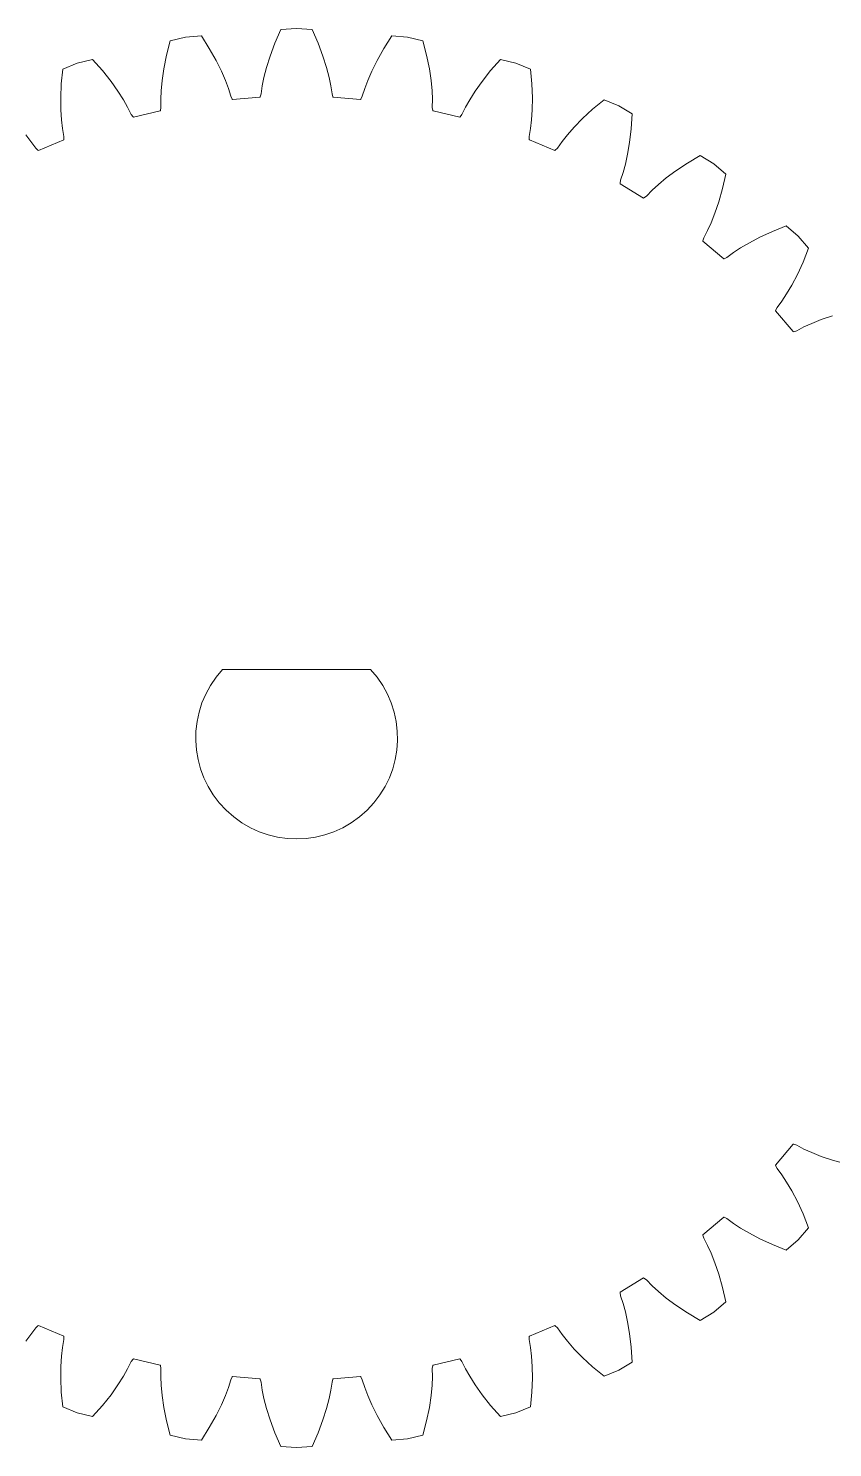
# Model space of a CAD drawing. Header units: inches. Extents: x -0.9 to 14.1, y -1.3 to 4.4.
# Drawn here: x 3.302 to 4.298, y -0.926 to 0.833 of the extents above; entities that cross this region are included whole.
import ezdxf

# ---------------------------------------------------------------- set-up
doc = ezdxf.new("R2010")
doc.units = ezdxf.units.IN
doc.header["$MEASUREMENT"] = 0

msp = doc.modelspace()

# ---------------------------------------------------------------- linework, layer by layer
at = {"color": 1, "lineweight": 5}
for p, q in [((3.6145, 0.8312), (3.6072, 0.8143)), ((3.6341, 0.8328), (3.6145, 0.8312)), ((3.6536, 0.8312), (3.6341, 0.8328)), ((3.6609, 0.8143), (3.6536, 0.8312)), ((3.4775, 0.8174), (3.4729, 0.7995)), ((3.4965, 0.8219), (3.4775, 0.8174)), ((3.5161, 0.8235), (3.4965, 0.8219)), ((3.5259, 0.8079), (3.5161, 0.8235)), ((3.6072, 0.8143), (3.6013, 0.7984)), ((3.6668, 0.7984), (3.6609, 0.8143)), ((3.7521, 0.8235), (3.7422, 0.8079)), ((3.7716, 0.8219), (3.7521, 0.8235)), ((3.7907, 0.8174), (3.7716, 0.8219)), ((3.7952, 0.7995), (3.7907, 0.8174)), ((3.3814, 0.7943), (3.3624, 0.7897)), ((3.3936, 0.7805), (3.3814, 0.7943)), ((3.4729, 0.7995), (3.4695, 0.7828)), ((3.5343, 0.7931), (3.5259, 0.8079)), ((3.5409, 0.7798), (3.5343, 0.7931)), ((3.6013, 0.7984), (3.5969, 0.7842)), ((3.6713, 0.7842), (3.6668, 0.7984)), ((3.7339, 0.7931), (3.7273, 0.7798)), ((3.7422, 0.8079), (3.7339, 0.7931)), ((3.7986, 0.7828), (3.7952, 0.7995)), ((3.8867, 0.7943), (3.8745, 0.7805)), ((3.9058, 0.7897), (3.8867, 0.7943)), ((3.3443, 0.7822), (3.3425, 0.7639)), ((3.3624, 0.7897), (3.3443, 0.7822)), ((3.4042, 0.7671), (3.3936, 0.7805)), ((3.4695, 0.7828), (3.4674, 0.7681)), ((3.5459, 0.7681), (3.5409, 0.7798)), ((3.5969, 0.7842), (3.5937, 0.7719)), ((3.6744, 0.7719), (3.6713, 0.7842)), ((3.7273, 0.7798), (3.7222, 0.7681)), ((3.8008, 0.7681), (3.7986, 0.7828)), ((3.8745, 0.7805), (3.864, 0.7671)), ((3.9239, 0.7822), (3.9058, 0.7897)), ((3.9256, 0.7639), (3.9239, 0.7822)), ((3.3425, 0.7639), (3.3418, 0.7469)), ((3.4128, 0.755), (3.4042, 0.7671)), ((3.4674, 0.7681), (3.4662, 0.7555)), ((3.5496, 0.7583), (3.5459, 0.7681)), ((3.5526, 0.7486), (3.5496, 0.7583)), ((3.5916, 0.7616), (3.5902, 0.7515)), ((3.5937, 0.7719), (3.5916, 0.7616)), ((3.6765, 0.7616), (3.6744, 0.7719)), ((3.678, 0.7515), (3.6765, 0.7616)), ((3.7186, 0.7583), (3.7155, 0.7486)), ((3.7222, 0.7681), (3.7186, 0.7583)), ((3.802, 0.7555), (3.8008, 0.7681)), ((3.864, 0.7671), (3.8554, 0.755)), ((3.9263, 0.7469), (3.9256, 0.7639)), ((3.3418, 0.7469), (3.342, 0.732)), ((3.4196, 0.7443), (3.4128, 0.755)), ((3.4247, 0.7351), (3.4196, 0.7443)), ((3.4662, 0.7555), (3.4658, 0.745)), ((3.4658, 0.745), (3.4659, 0.7348)), ((3.5543, 0.7452), (3.5526, 0.7486)), ((3.5548, 0.7448), (3.5543, 0.7452)), ((3.5886, 0.7475), (3.5548, 0.7448)), ((3.589, 0.7479), (3.5886, 0.7475)), ((3.5902, 0.7515), (3.589, 0.7479)), ((3.6791, 0.7479), (3.678, 0.7515)), ((3.6795, 0.7475), (3.6791, 0.7479)), ((3.7134, 0.7448), (3.6795, 0.7475)), ((3.7138, 0.7452), (3.7134, 0.7448)), ((3.7155, 0.7486), (3.7138, 0.7452)), ((3.8024, 0.745), (3.802, 0.7555)), ((3.8023, 0.7348), (3.8024, 0.745)), ((3.8486, 0.7443), (3.8434, 0.7351)), ((3.8554, 0.755), (3.8486, 0.7443)), ((3.9261, 0.732), (3.9263, 0.7469)), ((4.0151, 0.7444), (4.0009, 0.7327)), ((4.0332, 0.7369), (4.0151, 0.7444)), ((3.342, 0.732), (3.3428, 0.7194)), ((3.4292, 0.726), (3.4247, 0.7351)), ((3.4315, 0.723), (3.4292, 0.726)), ((3.432, 0.7226), (3.4315, 0.723)), ((3.465, 0.7306), (3.432, 0.7226)), ((3.4653, 0.7311), (3.465, 0.7306)), ((3.4659, 0.7348), (3.4653, 0.7311)), ((3.8029, 0.7311), (3.8023, 0.7348)), ((3.8032, 0.7306), (3.8029, 0.7311)), ((3.8362, 0.7226), (3.8032, 0.7306)), ((3.8367, 0.723), (3.8362, 0.7226)), ((3.8389, 0.726), (3.8367, 0.723)), ((3.8434, 0.7351), (3.8389, 0.726)), ((3.9253, 0.7194), (3.9261, 0.732)), ((3.9884, 0.7212), (3.978, 0.7105)), ((4.0009, 0.7327), (3.9884, 0.7212)), ((4.0499, 0.7267), (4.0332, 0.7369)), ((4.0488, 0.7083), (4.0499, 0.7267)), ((3.3428, 0.7194), (3.344, 0.7089)), ((3.344, 0.7089), (3.3457, 0.6989)), ((3.9224, 0.6989), (3.9241, 0.7089)), ((3.9241, 0.7089), (3.9253, 0.7194)), ((3.978, 0.7105), (3.9696, 0.701)), ((4.0468, 0.6914), (4.0488, 0.7083)), ((3.305, 0.6928), (3.2985, 0.701)), ((3.3109, 0.6845), (3.305, 0.6928)), ((3.3455, 0.6945), (3.3142, 0.6816)), ((3.3457, 0.6951), (3.3455, 0.6945)), ((3.3457, 0.6989), (3.3457, 0.6951)), ((3.9224, 0.6951), (3.9224, 0.6989)), ((3.9226, 0.6945), (3.9224, 0.6951)), ((3.954, 0.6816), (3.9226, 0.6945)), ((3.9631, 0.6928), (3.9572, 0.6845)), ((3.9696, 0.701), (3.9631, 0.6928)), ((4.0443, 0.6768), (4.0468, 0.6914)), ((3.3136, 0.6818), (3.3109, 0.6845)), ((3.3142, 0.6816), (3.3136, 0.6818)), ((3.9545, 0.6818), (3.954, 0.6816)), ((3.9572, 0.6845), (3.9545, 0.6818)), ((4.0416, 0.6644), (4.0443, 0.6768)), ((4.1341, 0.6751), (4.1183, 0.6657)), ((4.1509, 0.6648), (4.1341, 0.6751)), ((4.0355, 0.6446), (4.0387, 0.6542)), ((4.0387, 0.6542), (4.0416, 0.6644)), ((4.1041, 0.6563), (4.0922, 0.6474)), ((4.1183, 0.6657), (4.1041, 0.6563)), ((4.1658, 0.6521), (4.1509, 0.6648)), ((4.1617, 0.6342), (4.1658, 0.6521)), ((4.0349, 0.6409), (4.0355, 0.6446)), ((4.035, 0.6403), (4.0349, 0.6409)), ((4.0639, 0.6226), (4.035, 0.6403)), ((4.0824, 0.6393), (4.0747, 0.6322)), ((4.0922, 0.6474), (4.0824, 0.6393)), ((4.1572, 0.6178), (4.1617, 0.6342)), ((4.0645, 0.6227), (4.0639, 0.6226)), ((4.0676, 0.6249), (4.0645, 0.6227)), ((4.0747, 0.6322), (4.0676, 0.6249)), ((4.1524, 0.6037), (4.1572, 0.6178)), ((4.1477, 0.5919), (4.1524, 0.6037)), ((4.1386, 0.5733), (4.1434, 0.5823)), ((4.1434, 0.5823), (4.1477, 0.5919)), ((4.2238, 0.5812), (4.2083, 0.5741)), ((4.2409, 0.588), (4.2238, 0.5812)), ((4.2558, 0.5752), (4.2409, 0.588)), ((4.1375, 0.5697), (4.1386, 0.5733)), ((4.1375, 0.5691), (4.1375, 0.5697)), ((4.1633, 0.5471), (4.1375, 0.5691)), ((4.1951, 0.5672), (4.1842, 0.5607)), ((4.2083, 0.5741), (4.1951, 0.5672)), ((4.2685, 0.5603), (4.2558, 0.5752)), ((4.1639, 0.5471), (4.1633, 0.5471)), ((4.1673, 0.5489), (4.1639, 0.5471)), ((4.1754, 0.5549), (4.1673, 0.5489)), ((4.1842, 0.5607), (4.1754, 0.5549)), ((4.2617, 0.5432), (4.2685, 0.5603)), ((4.2477, 0.5146), (4.2546, 0.5278)), ((4.2546, 0.5278), (4.2617, 0.5432)), ((4.2413, 0.5037), (4.2477, 0.5146)), ((4.2294, 0.4868), (4.2354, 0.4949)), ((4.2354, 0.4949), (4.2413, 0.5037)), ((4.2276, 0.4834), (4.2294, 0.4868)), ((4.2276, 0.4828), (4.2276, 0.4834)), ((4.2496, 0.457), (4.2276, 0.4828)), ((4.2983, 0.4766), (4.2842, 0.4719)), ((4.2538, 0.4581), (4.2502, 0.4569)), ((4.2628, 0.4628), (4.2538, 0.4581)), ((4.2724, 0.4672), (4.2628, 0.4628)), ((4.2842, 0.4719), (4.2724, 0.4672)), ((4.2502, 0.4569), (4.2496, 0.457)), ((3.7257, 0.0385), (3.5424, 0.0385)), ((4.2276, -0.5757), (4.2496, -0.5499)), ((4.2496, -0.5499), (4.2502, -0.5498)), ((4.2502, -0.5498), (4.2538, -0.551)), ((4.2538, -0.551), (4.2628, -0.5557)), ((4.2628, -0.5557), (4.2724, -0.5601)), ((4.2724, -0.5601), (4.2842, -0.5648)), ((4.2276, -0.5763), (4.2276, -0.5757)), ((4.2294, -0.5797), (4.2276, -0.5763)), ((4.2354, -0.5878), (4.2294, -0.5797)), ((4.2842, -0.5648), (4.2983, -0.5695)), ((4.2983, -0.5695), (4.3147, -0.5741)), ((4.2413, -0.5966), (4.2354, -0.5878)), ((4.2477, -0.6075), (4.2413, -0.5966)), ((4.2546, -0.6207), (4.2477, -0.6075)), ((4.2617, -0.6361), (4.2546, -0.6207)), ((4.1375, -0.662), (4.1633, -0.64)), ((4.1633, -0.64), (4.1639, -0.64)), ((4.1639, -0.64), (4.1673, -0.6418)), ((4.1673, -0.6418), (4.1754, -0.6478)), ((4.1754, -0.6478), (4.1842, -0.6537)), ((4.2685, -0.6532), (4.2617, -0.6361)), ((4.1375, -0.6626), (4.1375, -0.662)), ((4.1386, -0.6662), (4.1375, -0.6626)), ((4.1434, -0.6752), (4.1386, -0.6662)), ((4.1842, -0.6537), (4.1951, -0.6601)), ((4.1951, -0.6601), (4.2083, -0.667)), ((4.2083, -0.667), (4.2238, -0.6741)), ((4.2409, -0.6809), (4.2558, -0.6682)), ((4.2558, -0.6682), (4.2685, -0.6532)), ((4.1477, -0.6848), (4.1434, -0.6752)), ((4.1524, -0.6966), (4.1477, -0.6848)), ((4.2238, -0.6741), (4.2409, -0.6809)), ((4.1572, -0.7107), (4.1524, -0.6966)), ((4.035, -0.7332), (4.0639, -0.7155)), ((4.0639, -0.7155), (4.0645, -0.7156)), ((4.0645, -0.7156), (4.0676, -0.7179)), ((4.0676, -0.7179), (4.0747, -0.7251)), ((4.1617, -0.7271), (4.1572, -0.7107)), ((4.0349, -0.7338), (4.035, -0.7332)), ((4.0355, -0.7375), (4.0349, -0.7338)), ((4.0387, -0.7471), (4.0355, -0.7375)), ((4.0747, -0.7251), (4.0824, -0.7322)), ((4.0824, -0.7322), (4.0922, -0.7403)), ((4.1658, -0.745), (4.1617, -0.7271)), ((4.0416, -0.7573), (4.0387, -0.7471)), ((4.0922, -0.7403), (4.1041, -0.7492)), ((4.1041, -0.7492), (4.1183, -0.7586)), ((4.1509, -0.7578), (4.1658, -0.745)), ((4.0443, -0.7697), (4.0416, -0.7573)), ((4.0468, -0.7843), (4.0443, -0.7697)), ((4.1183, -0.7586), (4.1341, -0.768)), ((4.1341, -0.768), (4.1509, -0.7578)), ((3.2985, -0.7939), (3.305, -0.7857)), ((3.305, -0.7857), (3.3109, -0.7774)), ((3.3109, -0.7774), (3.3136, -0.7747)), ((3.3136, -0.7747), (3.3142, -0.7745)), ((3.3142, -0.7745), (3.3455, -0.7875)), ((3.3455, -0.7875), (3.3457, -0.788)), ((3.3457, -0.788), (3.3457, -0.7918)), ((3.9224, -0.788), (3.9226, -0.7875)), ((3.9224, -0.7918), (3.9224, -0.788)), ((3.9226, -0.7875), (3.954, -0.7745)), ((3.954, -0.7745), (3.9545, -0.7747)), ((3.9545, -0.7747), (3.9572, -0.7774)), ((3.9572, -0.7774), (3.9631, -0.7857)), ((3.9631, -0.7857), (3.9696, -0.7939)), ((4.0488, -0.8012), (4.0468, -0.7843)), ((3.344, -0.8018), (3.3428, -0.8123)), ((3.3457, -0.7918), (3.344, -0.8018)), ((3.9241, -0.8018), (3.9224, -0.7918)), ((3.9253, -0.8123), (3.9241, -0.8018)), ((3.9696, -0.7939), (3.978, -0.8035)), ((3.978, -0.8035), (3.9884, -0.8141)), ((4.0499, -0.8196), (4.0488, -0.8012)), ((3.342, -0.825), (3.3418, -0.8398)), ((3.3428, -0.8123), (3.342, -0.825)), ((3.4247, -0.8281), (3.4292, -0.819)), ((3.4292, -0.819), (3.4315, -0.8159)), ((3.4315, -0.8159), (3.432, -0.8156)), ((3.432, -0.8156), (3.465, -0.8235)), ((3.465, -0.8235), (3.4653, -0.824)), ((3.4653, -0.824), (3.4659, -0.8277)), ((3.8023, -0.8277), (3.8029, -0.824)), ((3.8029, -0.824), (3.8032, -0.8235)), ((3.8032, -0.8235), (3.8362, -0.8156)), ((3.8362, -0.8156), (3.8367, -0.8159)), ((3.8367, -0.8159), (3.8389, -0.819)), ((3.8389, -0.819), (3.8434, -0.8281)), ((3.9261, -0.825), (3.9253, -0.8123)), ((3.9263, -0.8398), (3.9261, -0.825)), ((3.9884, -0.8141), (4.0009, -0.8256)), ((4.0009, -0.8256), (4.0151, -0.8373)), ((4.0332, -0.8298), (4.0499, -0.8196)), ((3.3418, -0.8398), (3.3425, -0.8568)), ((3.4128, -0.8479), (3.4196, -0.8372)), ((3.4196, -0.8372), (3.4247, -0.8281)), ((3.4659, -0.8277), (3.4658, -0.8379)), ((3.4658, -0.8379), (3.4662, -0.8484)), ((3.5496, -0.8512), (3.5526, -0.8415)), ((3.5526, -0.8415), (3.5543, -0.8381)), ((3.5543, -0.8381), (3.5548, -0.8377)), ((3.5548, -0.8377), (3.5886, -0.8404)), ((3.5886, -0.8404), (3.589, -0.8408)), ((3.589, -0.8408), (3.5902, -0.8444)), ((3.678, -0.8444), (3.6791, -0.8408)), ((3.6791, -0.8408), (3.6795, -0.8404)), ((3.6795, -0.8404), (3.7134, -0.8377)), ((3.7134, -0.8377), (3.7138, -0.8381)), ((3.7138, -0.8381), (3.7155, -0.8415)), ((3.7155, -0.8415), (3.7186, -0.8512)), ((3.802, -0.8484), (3.8024, -0.8379)), ((3.8024, -0.8379), (3.8023, -0.8277)), ((3.8434, -0.8281), (3.8486, -0.8372)), ((3.8486, -0.8372), (3.8554, -0.8479)), ((3.9256, -0.8568), (3.9263, -0.8398)), ((4.0151, -0.8373), (4.0332, -0.8298)), ((3.3425, -0.8568), (3.3443, -0.8751)), ((3.3936, -0.8734), (3.4042, -0.8601)), ((3.4042, -0.8601), (3.4128, -0.8479)), ((3.4662, -0.8484), (3.4674, -0.8611)), ((3.4674, -0.8611), (3.4695, -0.8758)), ((3.5409, -0.8727), (3.5459, -0.861)), ((3.5459, -0.861), (3.5496, -0.8512)), ((3.5902, -0.8444), (3.5916, -0.8545)), ((3.5916, -0.8545), (3.5937, -0.8648)), ((3.6744, -0.8648), (3.6765, -0.8545)), ((3.6765, -0.8545), (3.678, -0.8444)), ((3.7186, -0.8512), (3.7222, -0.861)), ((3.7222, -0.861), (3.7273, -0.8727)), ((3.7986, -0.8758), (3.8008, -0.8611)), ((3.8008, -0.8611), (3.802, -0.8484)), ((3.8554, -0.8479), (3.864, -0.8601)), ((3.864, -0.8601), (3.8745, -0.8734)), ((3.9239, -0.8751), (3.9256, -0.8568)), ((3.3443, -0.8751), (3.3624, -0.8826)), ((3.3814, -0.8872), (3.3936, -0.8734)), ((3.4695, -0.8758), (3.4729, -0.8924)), ((3.5343, -0.886), (3.5409, -0.8727)), ((3.5937, -0.8648), (3.5969, -0.8771)), ((3.5969, -0.8771), (3.6013, -0.8913)), ((3.6668, -0.8913), (3.6713, -0.8771)), ((3.6713, -0.8771), (3.6744, -0.8648)), ((3.7273, -0.8727), (3.7339, -0.886)), ((3.7952, -0.8924), (3.7986, -0.8758)), ((3.8745, -0.8734), (3.8867, -0.8872)), ((3.9058, -0.8826), (3.9239, -0.8751)), ((3.3624, -0.8826), (3.3814, -0.8872)), ((3.4729, -0.8924), (3.4775, -0.9103)), ((3.5259, -0.9008), (3.5343, -0.886)), ((3.6013, -0.8913), (3.6072, -0.9072)), ((3.6609, -0.9072), (3.6668, -0.8913)), ((3.7339, -0.886), (3.7422, -0.9008)), ((3.7907, -0.9103), (3.7952, -0.8924)), ((3.8867, -0.8872), (3.9058, -0.8826)), ((3.4775, -0.9103), (3.4965, -0.9148)), ((3.5161, -0.9164), (3.5259, -0.9008)), ((3.6072, -0.9072), (3.6145, -0.9241)), ((3.6536, -0.9241), (3.6609, -0.9072)), ((3.7422, -0.9008), (3.7521, -0.9164)), ((3.7716, -0.9148), (3.7907, -0.9103)), ((3.4965, -0.9148), (3.5161, -0.9164)), ((3.6145, -0.9241), (3.6341, -0.9257)), ((3.6341, -0.9257), (3.6536, -0.9241)), ((3.7521, -0.9164), (3.7716, -0.9148))]:
    msp.add_line(p, q, dxfattribs=at)
msp.add_arc((3.6341, -0.0465), 0.125, 137.1564, 42.8436, dxfattribs=at)

doc.saveas('drawing.dxf')
